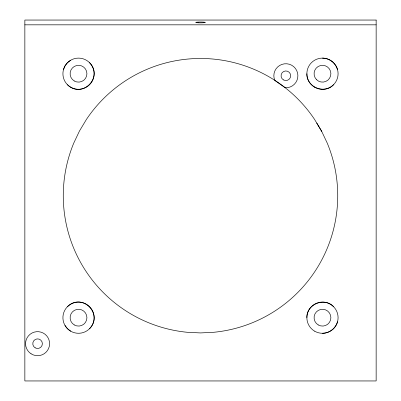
<?xml version="1.0" encoding="UTF-8"?>
<svg xmlns="http://www.w3.org/2000/svg" width="401" height="401" viewBox="0 0 401 401"><rect width="100%" height="100%" fill="white"/><g stroke="black" fill="none" stroke-linecap="round" stroke-linejoin="round"><path stroke-width="0.6" d="M306.875 317.677C306.344 304.339 324.459 296.835 333.517 306.64M63.443 69.679L65.002 65.914L67.483 62.681L70.716 60.2M337.557 321.717C335.732 328.374 329.381 333.246 322.479 333.286M89.553 328.715C103.799 314.128 82.065 292.399 67.483 306.64M333.517 84.751C324.459 94.556 306.344 87.057 306.875 73.719M321.657 131.292L314.6 119.458A137.227 137.227 0 0 0 86.4 119.458L79.473 131.007L73.719 143.182A137.227 137.227 0 0 0 187.051 332.264L200.5 332.925L213.949 332.264A137.227 137.227 0 0 0 327.281 143.182L321.527 131.007M24.852 24.827L376.148 24.827M322.479 58.11C329.381 58.15 335.732 63.022 337.557 69.679M67.483 84.751A15.609 15.609 0 0 0 93.593 77.754A15.609 15.609 0 0 0 74.481 58.641A15.609 15.609 0 0 0 67.483 84.751C82.065 98.997 103.799 77.263 89.553 62.681M70.716 331.196A15.609 15.609 0 0 1 70.716 304.164A15.609 15.609 0 0 1 94.125 317.677A15.609 15.609 0 0 1 70.716 331.196L67.483 328.715L65.002 325.482M316.745 123.037L321.512 131.017M376.148 20.05L24.852 20.05L24.852 380.95L376.148 380.95L376.148 20.05M285.256 87.764L274.896 80.491L274.109 78.28A12.02 12.02 0 0 1 284.374 63.829A12.02 12.02 0 0 1 297.878 75.313A12.02 12.02 0 0 1 285.256 87.764M318.279 324.955A8.406 8.406 0 0 0 330.885 317.677A8.406 8.406 0 0 0 318.279 310.399A8.406 8.406 0 0 0 318.279 324.955M316.539 79.659A8.406 8.406 0 0 0 330.599 75.894A8.406 8.406 0 0 0 320.304 65.599A8.406 8.406 0 0 0 316.539 79.659M74.315 80.997A8.406 8.406 0 0 0 86.922 73.719A8.406 8.406 0 0 0 74.315 66.441A8.406 8.406 0 0 0 74.315 80.997M74.315 324.955A8.406 8.406 0 0 0 86.922 317.677A8.406 8.406 0 0 0 74.315 310.399A8.406 8.406 0 0 0 74.315 324.955M314.675 87.233A15.609 15.609 0 0 0 338.088 73.719A15.609 15.609 0 0 0 314.675 60.2A15.609 15.609 0 0 0 314.675 87.233M198.094 22.782A4.812 0.396 0 0 0 205.312 22.436A4.812 0.396 0 0 0 198.094 22.095A4.812 0.396 0 0 0 198.094 22.782M314.675 331.196A15.609 15.609 0 0 0 338.088 317.677A15.609 15.609 0 0 0 314.675 304.164A15.609 15.609 0 0 0 314.675 331.196M283.462 79.914A4.802 4.802 0 0 0 290.665 75.759A4.802 4.802 0 0 0 283.462 71.599A4.802 4.802 0 0 0 283.462 79.914M31.052 353.777A12.02 12.02 0 0 0 49.584 344.289A12.02 12.02 0 0 0 32.1 332.98A12.02 12.02 0 0 0 31.052 353.777M35.178 347.842A4.802 4.802 0 0 0 42.381 343.682A4.802 4.802 0 0 0 35.178 339.527A4.802 4.802 0 0 0 35.178 347.842"/></g></svg>
